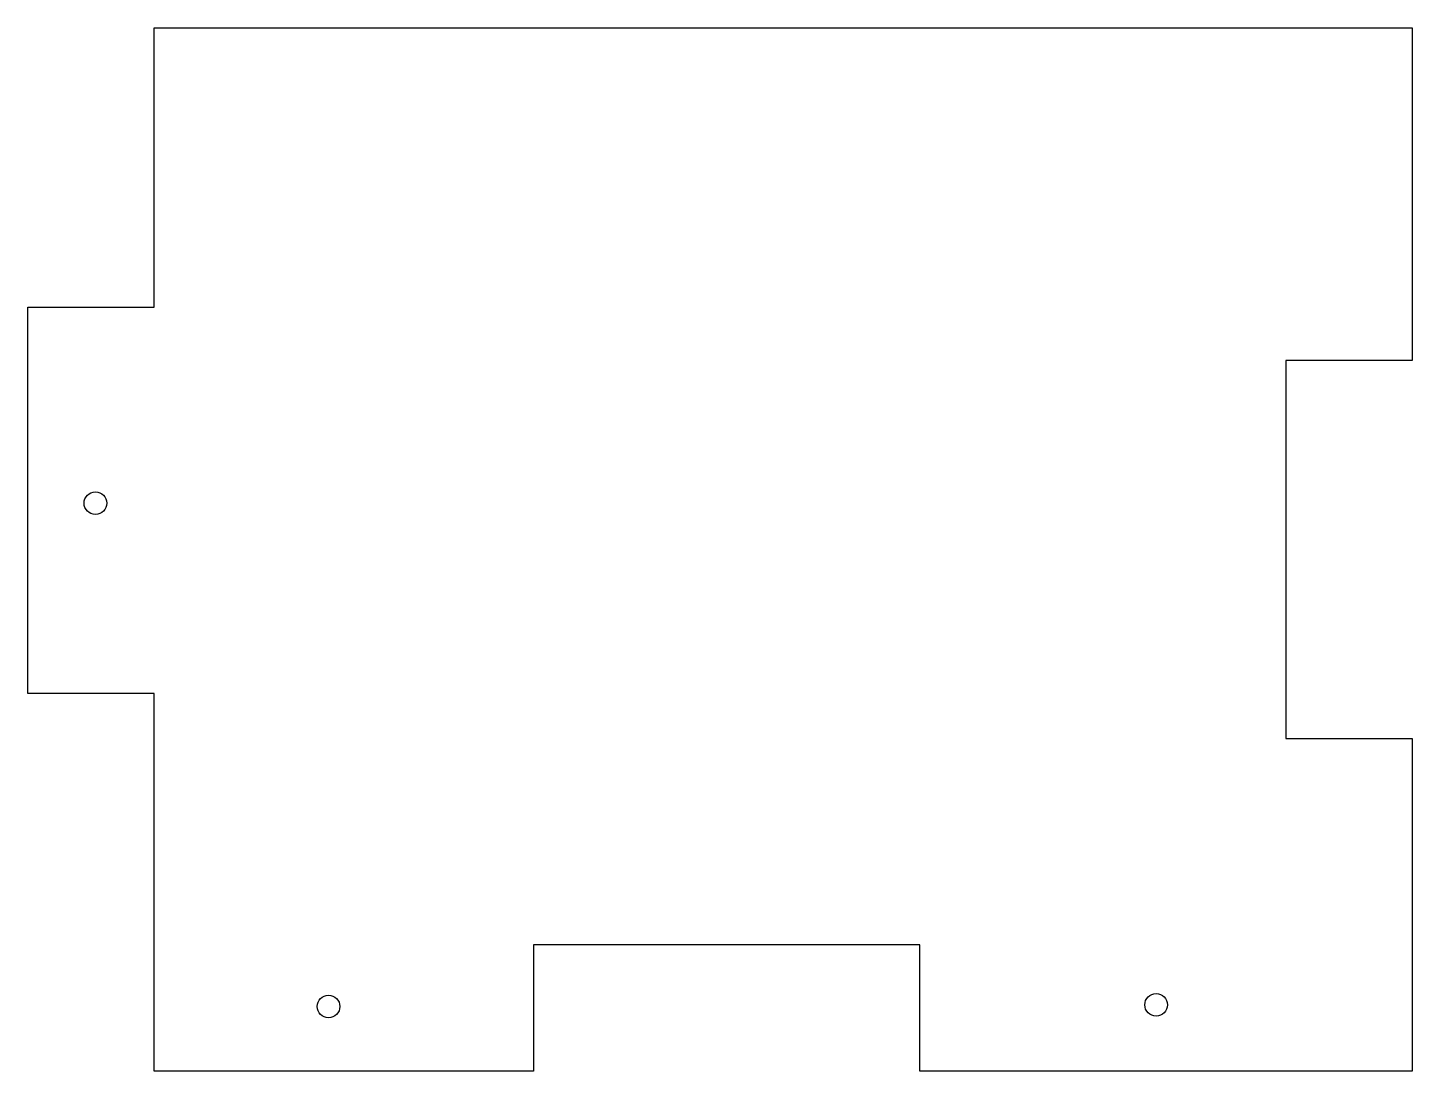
# Model space of a CAD drawing. Header units: millimetres. Extents: x 3583 to 3791, y 27 to 183.
import ezdxf

# ---------------------------------------------------------------- set-up
doc = ezdxf.new("R2010")
doc.units = ezdxf.units.MM
doc.layers.get('0').update_dxf_attribs({"linetype": 'CONTINUOUS'})

msp = doc.modelspace()

# ---------------------------------------------------------------- linework, layer by layer
msp.add_lwpolyline([(3659.36, 26.68), (3602.37, 26.68), (3602.37, 83.42), (3583.37, 83.42), (3583.37, 141.42), (3602.37, 141.42), (3602.37, 183.42), (3791.37, 183.42), (3791.37, 133.42), (3772.37, 133.42), (3772.37, 76.68), (3791.37, 76.68), (3791.37, 26.68), (3717.38, 26.68), (3717.38, 45.69), (3659.36, 45.69)], close=True)
for centre in [(3593.54, 112.01), (3628.57, 36.41), (3752.88, 36.65)]:
    msp.add_circle(centre, 1.7)

doc.saveas('drawing.dxf')
